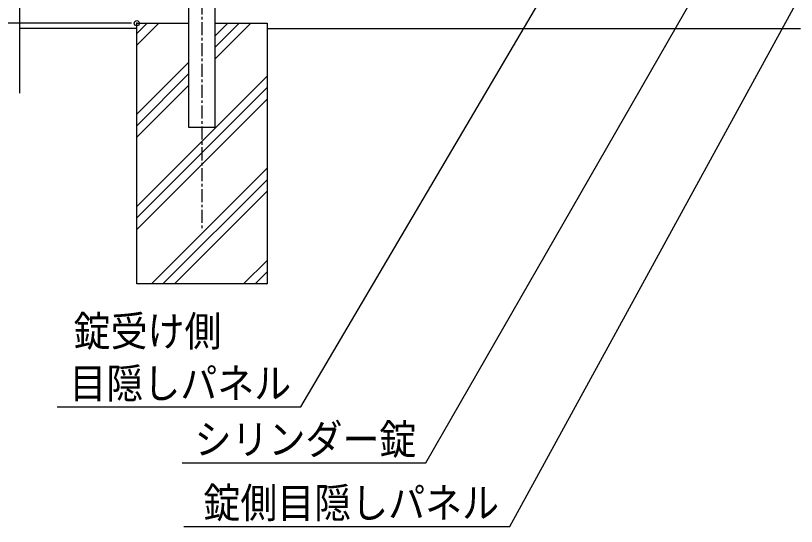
# Model space of a CAD drawing. Units: millimetres, scale not verified. Extents: x -4425 to 4425, y -3150 to 3150.
# Drawn here: x 100 to 1598, y -1674 to -694 of the extents above; entities that cross this region are included whole.
import ezdxf
from ezdxf.enums import TextEntityAlignment as Align

# ---------------------------------------------------------------- set-up
doc = ezdxf.new("R2010")
doc.units = ezdxf.units.MM
doc.header["$LTSCALE"] = 20
doc.header["$PDMODE"] = 32
doc.header["$PDSIZE"] = 10
doc.linetypes.add('USER1', pattern=[2, 1.25, -0.25, 0.25, -0.25])
for name, color, linetype, lineweight in [('0-0_外形線', 7, 'Continuous', 25), ('0-3_寸法線', 4, 'Continuous', 25), ('0-6_LAYER04', 1, 'USER1', 25), ('0-9_EXTCNT-L', 4, 'Continuous', 25), ('0-A_0', 7, 'Continuous', 25), ('0-D_ハッチング', 4, 'Continuous', 25), ('1-7_LAYER12', 3, 'Continuous', 25)]:
    doc.layers.add(name, color=color, linetype=linetype, lineweight=lineweight)
doc.layers.add('0-5_DEFPOINTS', color=7, linetype='Continuous')
doc.styles.add('ＭＳ ゴシック', font='')
doc.styles.get('ＭＳ ゴシック').set_extended_font_data('MS Gothic')

msp = doc.modelspace()

# ---------------------------------------------------------------- linework, layer by layer
at = {"layer": '0-0_外形線'}
for p, q in [((432.23, -908.97), (432.23, 216.03)), ((482.23, 216.03), (482.23, -908.97)), ((332.23, -718.97), (107.23, -718.97)), ((332.23, -1208.97), (332.23, -708.97)), ((332.23, -708.97), (432.23, -708.97)), ((482.23, -708.97), (582.23, -708.97)), ((582.23, -708.97), (582.23, -1208.97)), ((582.23, -718.97), (1605.73, -718.97)), ((482.23, -908.97), (432.23, -908.97)), ((582.23, -1208.97), (332.23, -1208.97))]:
    msp.add_line(p, q, dxfattribs=at)
at = {"layer": '0-3_寸法線'}
msp.add_line((322.28, -708.97), (-208.42, -708.97), dxfattribs=at)
at = {"layer": '0-5_DEFPOINTS'}
msp.add_point((332.28, -708.97), dxfattribs=at)
at = {"layer": '0-6_LAYER04'}
msp.add_line((457.23, 253.01), (457.23, -1105.23), dxfattribs=at)
at = {"layer": '0-9_EXTCNT-L'}
msp.add_line((107.23, 382.61), (107.23, -843.47), dxfattribs=at)
at = {"layer": '0-A_0', "color": 4}
msp.add_line((322.28, -708.97), (-68.42, -708.97), dxfattribs=at)
at = {"layer": '0-D_ハッチング'}
for p, q in [((332.23, -751.06), (374.32, -708.97)), ((332.23, -728.96), (352.22, -708.97)), ((482.23, -777.83), (551.1, -708.97)), ((482.23, -755.74), (529, -708.97)), ((482.23, -733.64), (506.9, -708.97)), ((332.23, -883.64), (432.23, -783.64)), ((332.23, -905.74), (432.23, -805.74)), ((332.23, -1060.42), (582.23, -810.42)), ((332.23, -927.83), (432.23, -827.83)), ((332.23, -1082.51), (582.23, -832.51)), ((332.23, -1104.61), (582.23, -854.61)), ((360.46, -1208.97), (582.23, -987.19)), ((382.55, -1208.97), (582.23, -1009.29)), ((404.65, -1208.97), (582.23, -1031.39)), ((537.23, -1208.97), (582.23, -1163.97)), ((559.33, -1208.97), (582.23, -1186.07)), ((581.43, -1208.97), (582.23, -1208.16))]:
    msp.add_line(p, q, dxfattribs=at)
at = {"layer": '1-7_LAYER12', "color": 7}
for points in [[(419.36, -1551.99), (887.22, -1551.99), (1714.93, -112.13)], [(422.8, -1673.84), (1048.13, -1673.84), (1899.89, -119.21)], [(179.16, -1444.67), (647.01, -1444.67), (1414.95, -141.95)]]:
    msp.add_lwpolyline(points, dxfattribs=at)

# ---------------------------------------------------------------- texts
at = {"layer": '1-7_LAYER12', "style": 'ＭＳ ゴシック', "width": 0.9}
for s, p in [('錠受け側', (211.01, -1345.77)), ('目隠しパネル', (203.01, -1445.77)), ('シリンダー錠', (443.22, -1553.09)), ('錠側目隠しパネル', (460.13, -1674.94))]:
    msp.add_text(s, height=57.77, dxfattribs=at).set_placement(p, align=Align.BOTTOM_LEFT)

doc.saveas('drawing.dxf')
